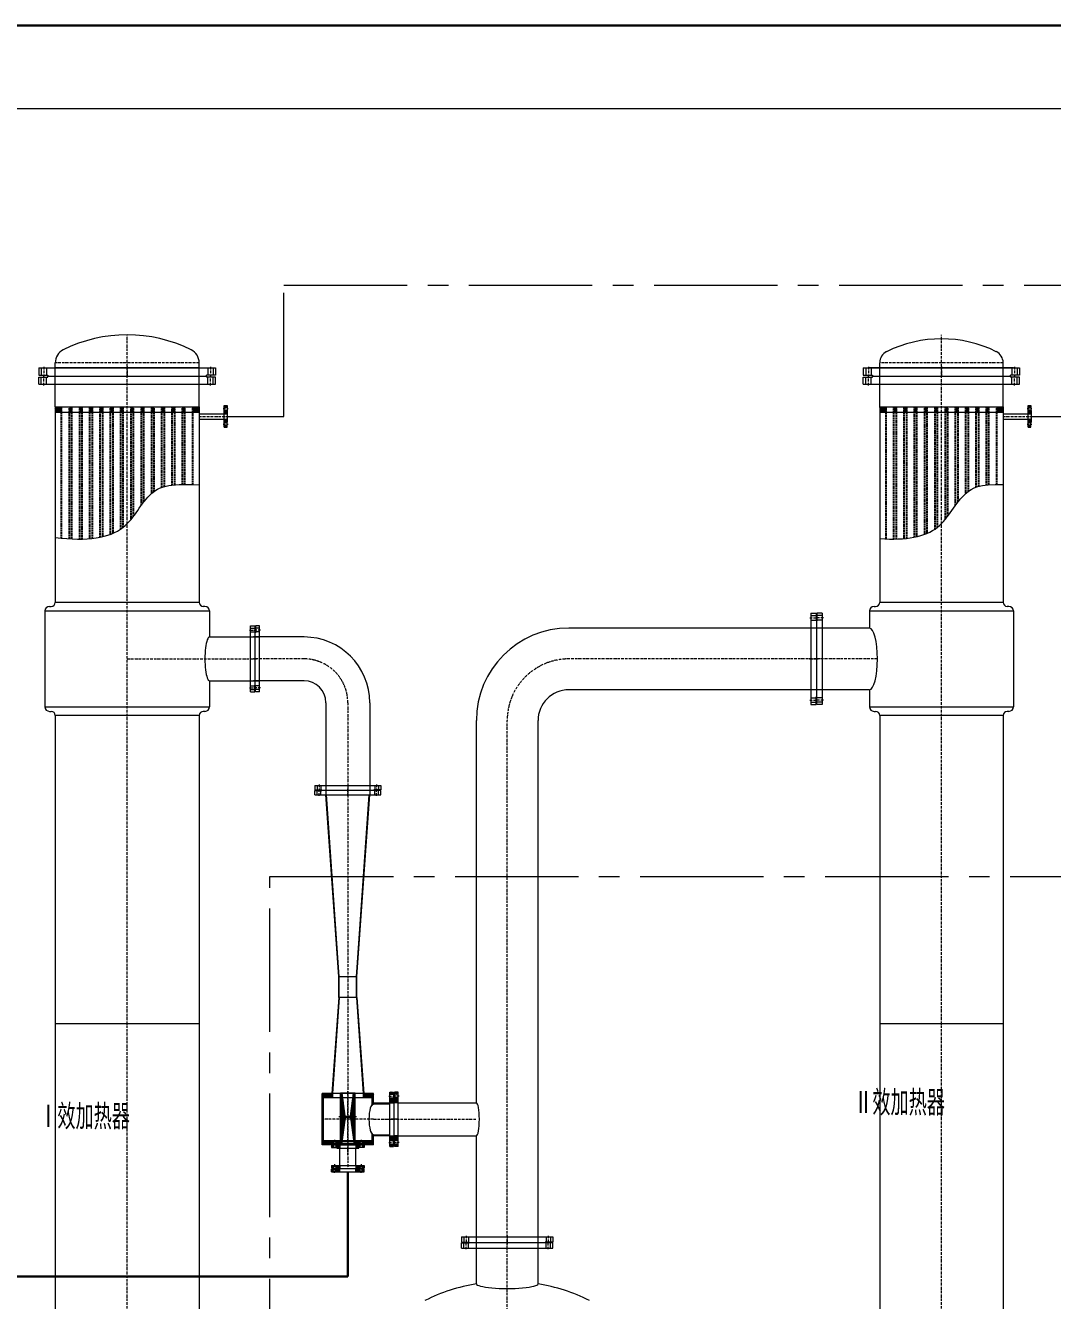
# Model space of a CAD drawing. Header units: millimetres. Extents: x 246160 to 561497, y -257273 to -154225.
# Drawn here: x 254089 to 259084, y -160424 to -154225 of the extents above; entities that cross this region are included whole.
import ezdxf

# ---------------------------------------------------------------- set-up
doc = ezdxf.new("R2010")
doc.units = ezdxf.units.MM
for name, pattern in [('ACAD_ISO02W100', [11, 8, -3]), ('ACAD_ISO10W100', [18.7, 12, -3, 0.7, -3]), ('ACAD_ISO12W100', [22.4, 12, -3, 0.7, -3, 0.7, -3]), ('CENTER2', [1.125, 0.75, -0.125, 0.125, -0.125])]:
    doc.linetypes.add(name, pattern=pattern)
for name, color, linetype, lineweight in [('中心线', 1, 'ACAD_ISO10W100', 18), ('二次蒸汽', 20, 'CENTER2', 15), ('冷却水管线', 4, 'Continuous', 15), ('双点划线', 3, 'ACAD_ISO12W100', 18), ('图层3', 4, 'ACAD_ISO02W100', 25), ('外围线', 5, 'Continuous', 5), ('标注', 7, 'Continuous', 18), ('细实线', 7, 'Continuous', 18), ('阀门仪表', 7, 'Continuous', 20)]:
    doc.layers.add(name, color=color, linetype=linetype, lineweight=lineweight)
doc.styles.get("Standard").update_dxf_attribs({"font": 'txt', "bigfont": 'gbcbig.shx'})

msp = doc.modelspace()

# ---------------------------------------------------------------- hatches: boundary and pattern name
at = {"layer": '双点划线'}
h = msp.add_hatch(dxfattribs=at)
h.set_pattern_fill('ANSI31', color=256, style=0)
h.set_pattern_definition([(45, (-14073.3768, -38434.4615), (-2.24506403, 2.24506403), [])])
h.paths.add_polyline_path([(254264.6, -162054.9), (254233.6, -162054.9), (254233.6, -162079.9), (254264.6, -162079.9)])
h.paths.add_polyline_path([(254302.6, -162079.9), (254314.6, -162079.9), (254314.6, -162054.9), (254302.6, -162054.9)])
h.paths.add_polyline_path([(254352.6, -162079.9), (254364.6, -162079.9), (254364.6, -162054.9), (254352.6, -162054.9)])
h.paths.add_polyline_path([(254414.6, -162054.9), (254402.6, -162054.9), (254402.6, -162079.9), (254414.6, -162079.9)])
h.paths.add_polyline_path([(254452.6, -162079.9), (254464.6, -162079.9), (254464.6, -162054.9), (254452.6, -162054.9)])
h.paths.add_polyline_path([(254514.6, -162054.9), (254502.6, -162054.9), (254502.6, -162079.9), (254514.6, -162079.9)])
h.paths.add_polyline_path([(254552.6, -162079.9), (254564.6, -162079.9), (254564.6, -162054.9), (254552.6, -162054.9)])
h.paths.add_polyline_path([(254614.6, -162054.9), (254602.6, -162054.9), (254602.6, -162079.9), (254614.6, -162079.9)])
h.paths.add_polyline_path([(254652.6, -162079.9), (254664.6, -162079.9), (254664.6, -162054.9), (254652.6, -162054.9)])
h.paths.add_polyline_path([(254714.6, -162054.9), (254702.6, -162054.9), (254702.6, -162079.9), (254714.6, -162079.9)])
h.paths.add_polyline_path([(254764.6, -162054.9), (254752.6, -162054.9), (254752.6, -162079.9), (254764.6, -162079.9)])
h.paths.add_polyline_path([(254814.6, -162054.9), (254802.6, -162054.9), (254802.6, -162079.9), (254814.6, -162079.9)])
h.paths.add_polyline_path([(254864.6, -162054.9), (254852.6, -162054.9), (254852.6, -162079.9), (254864.6, -162079.9)])
h.paths.add_polyline_path([(254902.6, -162079.9), (254933.6, -162079.9), (254933.6, -162054.9), (254902.6, -162054.9)])
h.paths.add_polyline_path([(254264.6, -156104.9), (254264.6, -156079.9), (254233.6, -156079.9), (254233.6, -156104.9)])
h.paths.add_polyline_path([(254314.6, -156079.9), (254302.6, -156079.9), (254302.6, -156104.9), (254314.6, -156104.9)])
h.paths.add_polyline_path([(254364.6, -156079.9), (254352.6, -156079.9), (254352.6, -156104.9), (254364.6, -156104.9)])
h.paths.add_polyline_path([(254402.6, -156104.9), (254414.6, -156104.9), (254414.6, -156079.9), (254402.6, -156079.9)])
h.paths.add_polyline_path([(254464.6, -156079.9), (254452.6, -156079.9), (254452.6, -156104.9), (254464.6, -156104.9)])
h.paths.add_polyline_path([(254502.6, -156104.9), (254514.6, -156104.9), (254514.6, -156079.9), (254502.6, -156079.9)])
h.paths.add_polyline_path([(254552.6, -156104.9), (254564.6, -156104.9), (254564.6, -156079.9), (254552.6, -156079.9)])
h.paths.add_polyline_path([(254614.6, -156079.9), (254602.6, -156079.9), (254602.6, -156104.9), (254614.6, -156104.9)])
h.paths.add_polyline_path([(254652.6, -156104.9), (254664.6, -156104.9), (254664.6, -156079.9), (254652.6, -156079.9)])
h.paths.add_polyline_path([(254714.6, -156079.9), (254702.6, -156079.9), (254702.6, -156104.9), (254714.6, -156104.9)])
h.paths.add_polyline_path([(254752.6, -156104.9), (254764.6, -156104.9), (254764.6, -156079.9), (254752.6, -156079.9)])
h.paths.add_polyline_path([(254802.6, -156104.9), (254814.6, -156104.9), (254814.6, -156079.9), (254802.6, -156079.9)])
h.paths.add_polyline_path([(254852.6, -156104.9), (254864.6, -156104.9), (254864.6, -156079.9), (254852.6, -156079.9)])
h.paths.add_polyline_path([(254902.6, -156104.9), (254933.6, -156104.9), (254933.6, -156079.9), (254902.6, -156079.9)])
h = msp.add_hatch(dxfattribs=at)
h.set_pattern_fill('ANSI31', color=256, style=0)
h.set_pattern_definition([(45, (-14988.9077, -38434.4615), (-2.24506403, 2.24506403), [])])
h.paths.add_polyline_path([(258275, -156079.9), (258244, -156079.9), (258244, -156104.9), (258275, -156104.9)])
h.paths.add_polyline_path([(258844, -156079.9), (258813, -156079.9), (258813, -156104.9), (258844, -156104.9)])
h.paths.add_polyline_path([(258275, -162054.9), (258263, -162054.9), (258263, -162079.9), (258275, -162079.9)])
h.paths.add_polyline_path([(258263, -162054.9), (258244, -162054.9), (258244, -162079.9), (258263, -162079.9)])
h.paths.add_polyline_path([(258844, -162054.9), (258813, -162054.9), (258813, -162079.9), (258844, -162079.9)])
h = msp.add_hatch(dxfattribs=at)
h.set_pattern_fill('ANSI31', color=256, style=0)
h.set_pattern_definition([(45, (-10113.046, -38434.4615), (-2.24506403, 2.24506403), [])])
h.paths.add_polyline_path([(258313, -162079.9), (258325, -162079.9), (258325, -162054.9), (258313, -162054.9)])
h.paths.add_polyline_path([(258375, -162054.9), (258363, -162054.9), (258363, -162079.9), (258375, -162079.9)])
h.paths.add_polyline_path([(258413, -162079.9), (258425, -162079.9), (258425, -162054.9), (258413, -162054.9)])
h.paths.add_polyline_path([(258475, -162054.9), (258463, -162054.9), (258463, -162079.9), (258475, -162079.9)])
h.paths.add_polyline_path([(258513, -162079.9), (258525, -162079.9), (258525, -162054.9), (258513, -162054.9)])
h.paths.add_polyline_path([(258575, -162054.9), (258563, -162054.9), (258563, -162079.9), (258575, -162079.9)])
h.paths.add_polyline_path([(258613, -162079.9), (258625, -162079.9), (258625, -162054.9), (258613, -162054.9)])
h.paths.add_polyline_path([(258675, -162054.9), (258663, -162054.9), (258663, -162079.9), (258675, -162079.9)])
h.paths.add_polyline_path([(258725, -162054.9), (258713, -162054.9), (258713, -162079.9), (258725, -162079.9)])
h.paths.add_polyline_path([(258775, -162054.9), (258763, -162054.9), (258763, -162079.9), (258775, -162079.9)])
h.paths.add_polyline_path([(258325, -156079.9), (258313, -156079.9), (258313, -156104.9), (258325, -156104.9)])
h.paths.add_polyline_path([(258363, -156104.9), (258375, -156104.9), (258375, -156079.9), (258363, -156079.9)])
h.paths.add_polyline_path([(258425, -156079.9), (258413, -156079.9), (258413, -156104.9), (258425, -156104.9)])
h.paths.add_polyline_path([(258463, -156104.9), (258475, -156104.9), (258475, -156079.9), (258463, -156079.9)])
h.paths.add_polyline_path([(258513, -156104.9), (258525, -156104.9), (258525, -156079.9), (258513, -156079.9)])
h.paths.add_polyline_path([(258575, -156079.9), (258563, -156079.9), (258563, -156104.9), (258575, -156104.9)])
h.paths.add_polyline_path([(258613, -156104.9), (258625, -156104.9), (258625, -156079.9), (258613, -156079.9)])
h.paths.add_polyline_path([(258675, -156079.9), (258663, -156079.9), (258663, -156104.9), (258675, -156104.9)])
h.paths.add_polyline_path([(258713, -156104.9), (258725, -156104.9), (258725, -156079.9), (258713, -156079.9)])
h.paths.add_polyline_path([(258763, -156104.9), (258775, -156104.9), (258775, -156079.9), (258763, -156079.9)])
at = {"layer": '标注'}
h = msp.add_hatch(dxfattribs=at)
h.set_pattern_fill('_USER', color=256, scale=3, angle=135, style=0, pattern_type=0)
h.set_pattern_definition([(135, (182100.7027, -257766.131), (-2.12132034, -2.12132034), [])])
edge = h.paths.add_edge_path()
edge.add_ellipse((255781.6, -159543.2), major_axis=(0, -75.5), ratio=0.294674, start_angle=344.35429, end_angle=360, ccw=False)
edge.add_line((255775.6, -159615.9), (255775.6, -159648.2))
edge.add_line((255775.6, -159648.2), (255781.6, -159648.2))
edge.add_line((255781.6, -159648.2), (255781.6, -159618.7))
h.paths.add_polyline_path([(255531.6, -159543.2), (255531.6, -159648.2), (255537.6, -159648.2), (255537.6, -159543.2)])
h.paths.add_polyline_path([(255531.6, -159438.2), (255531.6, -159543.2), (255537.6, -159543.2), (255537.6, -159438.2)])
h.paths.add_polyline_path([(255531.6, -159418.2), (255531.6, -159438.2), (255582.3, -159438.2), (255582.3, -159418.2)])
h.paths.add_polyline_path([(255730.8, -159418.2), (255730.8, -159438.2), (255781.6, -159438.2), (255781.6, -159418.2)])
edge = h.paths.add_edge_path()
edge.add_line((255775.6, -159438.2), (255775.6, -159470.5))
edge.add_ellipse((255781.6, -159543.2), major_axis=(0, -75.5), ratio=0.294674, start_angle=180, end_angle=195.64571, ccw=False)
edge.add_line((255781.6, -159467.7), (255781.6, -159438.2))
edge.add_line((255781.6, -159438.2), (255775.6, -159438.2))
h.paths.add_polyline_path([(255781.6, -159463.7), (255781.6, -159467.7), (255861.6, -159467.7), (255861.6, -159463.7)])
h.paths.add_polyline_path([(255781.6, -159618.7), (255781.6, -159622.7), (255861.6, -159622.7), (255861.6, -159618.7)])
h.paths.add_polyline_path([(255714.6, -159663.2), (255714.6, -159648.2), (255691.6, -159648.2), (255691.6, -159653.2), (255701.6, -159653.2), (255701.6, -159663.2)])
h.paths.add_polyline_path([(255728.6, -159648.2), (255728.6, -159663.2), (255736.6, -159663.2), (255736.6, -159668.2), (255781.6, -159668.2), (255781.6, -159648.2)])
h.paths.add_polyline_path([(255584.6, -159663.2), (255584.6, -159648.2), (255531.6, -159648.2), (255531.6, -159668.2), (255576.6, -159668.2), (255576.6, -159663.2)])
h.paths.add_polyline_path([(255598.6, -159648.2), (255598.6, -159663.2), (255611.6, -159663.2), (255611.6, -159653.2), (255621.6, -159653.2), (255621.6, -159648.2)])
h = msp.add_hatch(dxfattribs=at)
h.set_pattern_fill('_USER', color=4, scale=3, angle=135, style=0, pattern_type=0)
h.set_pattern_definition([(135, (182100.7027, -257336.1425), (-2.12132034, -2.12132034), [])])
h.paths.add_polyline_path([(255621.6, -159653.2), (255611.6, -159653.2), (255611.6, -159667.2), (255625.3, -159667.2), (255644.1, -159533.9), (255644.1, -159531.4), (255621.6, -159531.4)])
h.paths.add_polyline_path([(255629.3, -159416.4), (255621.6, -159416.4), (255621.6, -159531.4), (255644.1, -159531.4), (255644.1, -159528.9)])
h.paths.add_polyline_path([(255691.6, -159531.4), (255691.6, -159416.4), (255683.9, -159416.4), (255669.1, -159528.9), (255669.1, -159531.4)])
h.paths.add_polyline_path([(255687.8, -159667.2), (255701.6, -159667.2), (255701.6, -159653.2), (255691.6, -159653.2), (255691.6, -159531.4), (255669.1, -159531.4), (255669.1, -159533.9)])
at = {"layer": '标注', "linetype": 'Continuous'}
h = msp.add_hatch(dxfattribs=at)
h.set_pattern_fill('_USER', scale=3, angle=135, style=0, pattern_type=0)
h.set_pattern_definition([(135, (182110.782, -257766.131), (-2.12132034, -2.12132034), [])])
h.paths.add_polyline_path([(255861.6, -159675.7), (255879.6, -159675.7), (255879.6, -159664.7), (255861.6, -159664.7)])
h.paths.add_polyline_path([(255861.6, -159410.7), (255879.6, -159410.7), (255879.6, -159421.7), (255861.6, -159421.7)])
h.paths.add_polyline_path([(255861.6, -159623.7), (255881.6, -159623.7), (255881.6, -159642.7), (255879.6, -159642.7), (255879.6, -159646.7), (255861.6, -159646.7)])
h.paths.add_polyline_path([(255861.6, -159462.7), (255881.6, -159462.7), (255881.6, -159443.7), (255879.6, -159443.7), (255879.6, -159439.7), (255861.6, -159439.7)])
h = msp.add_hatch(dxfattribs=at)
h.set_pattern_fill('_USER', scale=3, angle=135, style=0, pattern_type=0)
h.set_pattern_definition([(45, (329652.341, -257766.131), (2.12132034, -2.12132034), [])])
h.paths.add_polyline_path([(255901.6, -159675.7), (255883.6, -159675.7), (255883.6, -159664.7), (255901.6, -159664.7)])
h.paths.add_polyline_path([(255901.6, -159410.7), (255883.6, -159410.7), (255883.6, -159421.7), (255901.6, -159421.7)])
h.paths.add_polyline_path([(255901.6, -159623.7), (255881.6, -159623.7), (255881.6, -159642.7), (255883.6, -159642.7), (255883.6, -159646.7), (255901.6, -159646.7)])
h.paths.add_polyline_path([(255901.6, -159462.7), (255881.6, -159462.7), (255881.6, -159443.7), (255883.6, -159443.7), (255883.6, -159439.7), (255901.6, -159439.7)])
h = msp.add_hatch(dxfattribs=at)
h.set_pattern_fill('_USER', scale=3, angle=45, style=0, pattern_type=0)
h.set_pattern_definition([(45, (157645.1174, -86127.337), (-2.12132034, 2.12132034), [])])
h.paths.add_polyline_path([(255576.6, -159667.2), (255576.6, -159681.2), (255584.6, -159681.2), (255584.6, -159667.2)])
h.paths.add_polyline_path([(255736.6, -159667.2), (255736.6, -159681.2), (255728.6, -159681.2), (255728.6, -159667.2)])
h.paths.add_polyline_path([(255617.6, -159667.2), (255617.6, -159683.2), (255602.6, -159683.2), (255602.6, -159681.2), (255598.6, -159681.2), (255598.6, -159667.2)])
h.paths.add_polyline_path([(255695.6, -159667.2), (255695.6, -159683.2), (255710.6, -159683.2), (255710.6, -159681.2), (255714.6, -159681.2), (255714.6, -159667.2)])
h = msp.add_hatch(dxfattribs=at)
h.set_pattern_fill('_USER', scale=3, angle=45, style=0, pattern_type=0)
h.set_pattern_definition([(45, (157673.2483, -86227.337), (-2.12132034, 2.12132034), [])])
h.paths.add_polyline_path([(255576.6, -159767.2), (255576.6, -159781.2), (255584.6, -159781.2), (255584.6, -159767.2)])
h.paths.add_polyline_path([(255736.6, -159767.2), (255736.6, -159781.2), (255728.6, -159781.2), (255728.6, -159767.2)])
h.paths.add_polyline_path([(255617.6, -159767.2), (255617.6, -159783.2), (255602.6, -159783.2), (255602.6, -159781.2), (255598.6, -159781.2), (255598.6, -159767.2)])
h.paths.add_polyline_path([(255695.6, -159767.2), (255695.6, -159783.2), (255710.6, -159783.2), (255710.6, -159781.2), (255714.6, -159781.2), (255714.6, -159767.2)])
h = msp.add_hatch(dxfattribs=at)
h.set_pattern_fill('_USER', scale=3, angle=45, style=0, pattern_type=0)
h.set_pattern_definition([(315, (157673.2483, -233339.0545), (-2.12132034, -2.12132034), [])])
h.paths.add_polyline_path([(255576.6, -159799.2), (255576.6, -159785.2), (255584.6, -159785.2), (255584.6, -159799.2)])
h.paths.add_polyline_path([(255736.6, -159799.2), (255736.6, -159785.2), (255728.6, -159785.2), (255728.6, -159799.2)])
h.paths.add_polyline_path([(255617.6, -159799.2), (255617.6, -159783.2), (255602.6, -159783.2), (255602.6, -159785.2), (255598.6, -159785.2), (255598.6, -159799.2)])
h.paths.add_polyline_path([(255695.6, -159799.2), (255695.6, -159783.2), (255710.6, -159783.2), (255710.6, -159785.2), (255714.6, -159785.2), (255714.6, -159799.2)])
at = {"layer": '细实线', "linetype": 'Continuous'}
h = msp.add_hatch(dxfattribs=at)
h.set_pattern_fill('_USER', scale=3, angle=135, style=0, pattern_type=0)
h.set_pattern_definition([(135, (131734.3883, -425317.3932), (-2.121320344, -2.121320344), [])])
h.paths.add_polyline_path([(255055, -156178.1), (255069, -156178.1), (255069, -156170.1), (255055, -156170.1)])
h.paths.add_polyline_path([(255055, -156073.1), (255069, -156073.1), (255069, -156081.1), (255055, -156081.1)])
h.paths.add_polyline_path([(255055, -156138.6), (255071, -156138.6), (255071, -156153.6), (255069, -156153.6), (255069, -156156.1), (255055, -156156.1)])
h.paths.add_polyline_path([(255055, -156112.6), (255071, -156112.6), (255071, -156097.6), (255069, -156097.6), (255069, -156095.1), (255055, -156095.1)])
h = msp.add_hatch(dxfattribs=at)
h.set_pattern_fill('_USER', scale=3, angle=135, style=0, pattern_type=0)
h.set_pattern_definition([(135, (135644.719, -425317.3932), (-2.121320344, -2.121320344), [])])
h.paths.add_polyline_path([(258965.3, -156178.1), (258979.3, -156178.1), (258979.3, -156170.1), (258965.3, -156170.1)])
h.paths.add_polyline_path([(258965.3, -156073.1), (258979.3, -156073.1), (258979.3, -156081.1), (258965.3, -156081.1)])
h.paths.add_polyline_path([(258965.3, -156138.6), (258981.3, -156138.6), (258981.3, -156153.6), (258979.3, -156153.6), (258979.3, -156156.1), (258965.3, -156156.1)])
h.paths.add_polyline_path([(258965.3, -156112.6), (258981.3, -156112.6), (258981.3, -156097.6), (258979.3, -156097.6), (258979.3, -156095.1), (258965.3, -156095.1)])

# ---------------------------------------------------------------- linework, layer by layer
at = {"layer": '中心线'}
for p, q in [((254583.6, -162932), (254583.6, -155729.3)), ((258544, -162932), (258544, -155729.3)), ((258232.8, -157304.9), (256731.8, -157304.9)), ((256431.8, -162679.9), (256431.8, -157604.9))]:
    msp.add_line(p, q, dxfattribs=at)
msp.add_arc((256731.8, -157604.9), 300, 90, 180, dxfattribs=at)
at = {"layer": '二次蒸汽', "ltscale": 800}
for p, q in [((255345.9, -156125.6), (255345.9, -155487.2)), ((255345.9, -155487.2), (261785, -155487.2)), ((255071, -156125.6), (255345.9, -156125.6)), ((258981.3, -156125.6), (261785, -156125.6)), ((255278.1, -161818.5), (255278.1, -158362.1)), ((255278.1, -158362.1), (261785, -158362.1))]:
    msp.add_line(p, q, dxfattribs=at)
at = {"layer": '冷却水管线', "lineweight": 30}
msp.add_line((268857, -154225.4), (246160.4, -154225.4), dxfattribs=at)
at = {"layer": '图层3'}
for p, q in [((254264.6, -156718.3), (254264.6, -156079.9)), ((254302.6, -156721), (254302.6, -156079.9)), ((254314.6, -156721.5), (254314.6, -156079.9)), ((254352.6, -156722.2), (254352.6, -156079.9)), ((254364.6, -156722), (254364.6, -156079.9)), ((254402.6, -156720), (254402.6, -156079.9)), ((254414.6, -156718.9), (254414.6, -156079.9)), ((254452.6, -156713.1), (254452.6, -156079.9)), ((254464.6, -156710.5), (254464.6, -156079.9)), ((254502.6, -156699), (254502.6, -156079.9)), ((254514.6, -156694.2), (254514.6, -156079.9)), ((254552.6, -156673.3), (254552.6, -156079.9)), ((254564.6, -156664.5), (254564.6, -156079.9)), ((254602.6, -156626.2), (254602.6, -156079.9)), ((254614.6, -156610.9), (254614.6, -156079.9)), ((254652.6, -156557.7), (254652.6, -156079.9)), ((254664.6, -156541.6), (254664.6, -156079.9)), ((254702.6, -156499.7), (254702.6, -156079.9)), ((254714.6, -156489.8), (254714.6, -156079.9)), ((254752.6, -156470), (254752.6, -156079.9)), ((254764.6, -156466.4), (254764.6, -156079.9)), ((254802.6, -156459.5), (254802.6, -156079.9)), ((254814.6, -156458.3), (254814.6, -156079.9)), ((254852.6, -156456.5), (254852.6, -156079.9)), ((254864.6, -156456.3), (254864.6, -156079.9)), ((254902.6, -156457), (254902.6, -156079.9)), ((258275, -156721.5), (258275, -156079.9)), ((258313, -156722.2), (258313, -156079.9)), ((258325, -156722), (258325, -156079.9)), ((258363, -156720), (258363, -156079.9)), ((258375, -156718.9), (258375, -156079.9)), ((258413, -156713.1), (258413, -156079.9)), ((258425, -156710.5), (258425, -156079.9)), ((258463, -156699), (258463, -156079.9)), ((258475, -156694.2), (258475, -156079.9)), ((258513, -156673.3), (258513, -156079.9)), ((258525, -156664.5), (258525, -156079.9)), ((258563, -156626.2), (258563, -156079.9)), ((258575, -156610.9), (258575, -156079.9)), ((258613, -156557.7), (258613, -156079.9)), ((258625, -156541.6), (258625, -156079.9)), ((258663, -156499.7), (258663, -156079.9)), ((258675, -156489.8), (258675, -156079.9)), ((258713, -156470), (258713, -156079.9)), ((258725, -156466.4), (258725, -156079.9)), ((258763, -156459.5), (258763, -156079.9)), ((258775, -156458.3), (258775, -156079.9)), ((258813, -156456.5), (258813, -156079.9))]:
    msp.add_line(p, q, dxfattribs=at)
at = {"layer": '外围线'}
msp.add_line((268452.7, -154629.9), (247606.8, -154629.9), dxfattribs=at)
at = {"layer": '标注'}
for p, q in [((254983.6, -157198.4), (255227.6, -157198.4)), ((255183.6, -157144.9), (255203.6, -157144.9)), ((255183.6, -157464.9), (255183.6, -157144.9)), ((255183.6, -157155.9), (255203.6, -157155.9)), ((255183.6, -157173.9), (255203.6, -157173.9)), ((255203.6, -157144.9), (255203.6, -157177.9)), ((255205.6, -157177.9), (255203.6, -157177.9)), ((255205.6, -157431.9), (255205.6, -157177.9)), ((255205.6, -157431.9), (255205.6, -157177.9)), ((255205.6, -157177.9), (255207.6, -157177.9)), ((255227.6, -157144.9), (255207.6, -157144.9)), ((255207.6, -157144.9), (255207.6, -157177.9)), ((255227.6, -157155.9), (255207.6, -157155.9)), ((255227.6, -157173.9), (255207.6, -157173.9)), ((255227.6, -157464.9), (255227.6, -157144.9)), ((254983.6, -157411.5), (255227.5, -157411.5)), ((255183.6, -157435.9), (255203.6, -157435.9)), ((255203.6, -157464.9), (255203.6, -157431.9)), ((255203.6, -157431.9), (255205.6, -157431.9)), ((255207.6, -157431.9), (255205.6, -157431.9)), ((255207.6, -157464.9), (255207.6, -157431.9)), ((255227.6, -157435.9), (255207.6, -157435.9)), ((255183.6, -157453.9), (255203.6, -157453.9)), ((255183.6, -157464.9), (255203.6, -157464.9)), ((255227.6, -157453.9), (255207.6, -157453.9)), ((255227.6, -157464.9), (255207.6, -157464.9)), ((255496.6, -157921.2), (255496.6, -157941.2)), ((255496.6, -157921.2), (255816.6, -157921.2)), ((255496.6, -157941.2), (255529.6, -157941.2)), ((255496.6, -157965.2), (255496.6, -157945.2)), ((255496.6, -157945.2), (255529.6, -157945.2)), ((255507.6, -157921.2), (255507.6, -157941.2)), ((255507.6, -157965.2), (255507.6, -157945.2)), ((255525.6, -157921.2), (255525.6, -157941.2)), ((255525.6, -157965.2), (255525.6, -157945.2)), ((255529.6, -157941.2), (255529.6, -157943.2)), ((255529.6, -157943.2), (255783.6, -157943.2)), ((255529.6, -157945.2), (255529.6, -157943.2)), ((255529.6, -157943.2), (255783.6, -157943.2)), ((255550.1, -157921), (255550.1, -157965)), ((255763.1, -157921.2), (255763.1, -157965.2)), ((255783.6, -157943.2), (255783.6, -157941.2)), ((255816.6, -157941.2), (255783.6, -157941.2)), ((255783.6, -157943.2), (255783.6, -157945.2)), ((255816.6, -157945.2), (255783.6, -157945.2)), ((255787.6, -157921.2), (255787.6, -157941.2)), ((255787.6, -157965.2), (255787.6, -157945.2)), ((255805.6, -157921.2), (255805.6, -157941.2)), ((255805.6, -157965.2), (255805.6, -157945.2)), ((255816.6, -157921.2), (255816.6, -157941.2)), ((255816.6, -157965.2), (255816.6, -157945.2)), ((255496.6, -157965.2), (255816.6, -157965.2)), ((255612.1, -158850.4), (255550.1, -157965)), ((255615.1, -158850.4), (255553.1, -157964.8)), ((255698.1, -158850.4), (255760.1, -157965)), ((255701.1, -158850.4), (255763.1, -157965.2)), ((255701.1, -158850.4), (255612.1, -158850.4)), ((255612.1, -158950.4), (255612.1, -158850.4)), ((255615.1, -158950.4), (255615.1, -158850.4)), ((255698.1, -158950.4), (255698.1, -158850.4)), ((255701.1, -158950.4), (255701.1, -158850.4)), ((255612.1, -158950.4), (255579.3, -159418.2)), ((255615.1, -158950.4), (255582.3, -159418.2)), ((255701.1, -158950.4), (255612.1, -158950.4)), ((255698.1, -158950.4), (255730.8, -159418.2)), ((255701.1, -158950.4), (255733.8, -159418.2)), ((255781.6, -159418.2), (255531.6, -159418.2)), ((255531.6, -159668.2), (255531.6, -159418.2)), ((255582.3, -159418.2), (255582.3, -159438.2)), ((255621.6, -159653.2), (255621.6, -159416.4)), ((255691.6, -159416.4), (255621.6, -159416.4)), ((255644.1, -159528.9), (255629.3, -159416.4)), ((255669.1, -159528.9), (255683.9, -159416.4)), ((255691.6, -159653.2), (255691.6, -159416.4)), ((255730.8, -159418.2), (255730.8, -159438.2)), ((255781.6, -159467.7), (255781.6, -159418.2)), ((255861.6, -159410.7), (255879.6, -159410.7)), ((255861.6, -159675.7), (255861.6, -159410.7)), ((255861.6, -159421.7), (255879.6, -159421.7)), ((255879.6, -159410.7), (255879.6, -159443.7)), ((255901.6, -159410.7), (255883.6, -159410.7)), ((255883.6, -159410.7), (255883.6, -159443.7)), ((255901.6, -159421.7), (255883.6, -159421.7)), ((255901.6, -159675.7), (255901.6, -159410.7)), ((255781.6, -159438.2), (255531.6, -159438.2)), ((255537.6, -159648.2), (255537.6, -159438.2)), ((255775.6, -159470.5), (255775.6, -159438.2)), ((255781.6, -159463.7), (255861.6, -159463.7)), ((255781.6, -159467.7), (255861.6, -159467.7)), ((255861.6, -159439.7), (255879.6, -159439.7)), ((255861.6, -159462.7), (255881.6, -159462.7)), ((255881.6, -159443.7), (255879.6, -159443.7)), ((255881.6, -159443.7), (255883.6, -159443.7)), ((255881.6, -159642.7), (255881.6, -159443.7)), ((255901.6, -159462.7), (255881.6, -159462.7)), ((255901.6, -159439.7), (255883.6, -159439.7)), ((255644.1, -159533.9), (255625.3, -159667.2)), ((255644.1, -159533.9), (255644.1, -159528.9)), ((255644.1, -159528.9), (255669.1, -159528.9)), ((255669.1, -159533.9), (255644.1, -159533.9)), ((255669.1, -159528.9), (255669.1, -159533.9)), ((255669.1, -159533.9), (255687.8, -159667.2)), ((255775.6, -159648.2), (255775.6, -159615.9)), ((255781.6, -159668.2), (255781.6, -159618.7)), ((255781.6, -159618.7), (255861.6, -159618.7)), ((255781.6, -159622.7), (255861.6, -159622.7)), ((255781.6, -159648.2), (255531.6, -159648.2)), ((255781.6, -159668.2), (255531.6, -159668.2)), ((255736.6, -159663.2), (255576.6, -159663.2)), ((255576.6, -159668.2), (255576.6, -159663.2)), ((255576.6, -159667.2), (255576.6, -159681.2)), ((255576.6, -159667.2), (255736.6, -159667.2)), ((255576.6, -159681.2), (255602.6, -159681.2)), ((255584.6, -159648.2), (255584.6, -159663.2)), ((255584.6, -159667.2), (255584.6, -159681.2)), ((255598.6, -159648.2), (255598.6, -159663.2)), ((255598.6, -159667.2), (255598.6, -159681.2)), ((255602.6, -159681.2), (255602.6, -159683.2)), ((255602.6, -159683.2), (255710.6, -159683.2)), ((255701.6, -159653.2), (255611.6, -159653.2)), ((255611.6, -159663.2), (255611.6, -159653.2)), ((255611.6, -159667.2), (255611.6, -159653.2)), ((255621.6, -159653.2), (255611.6, -159653.2)), ((255701.6, -159667.2), (255611.6, -159667.2)), ((255617.6, -159667.2), (255617.6, -159683.2)), ((255617.6, -159767.2), (255617.6, -159683.2)), ((255621.6, -159648.2), (255621.6, -159653.2)), ((255686.4, -159653.2), (255626.7, -159653.2)), ((255691.6, -159648.2), (255691.6, -159653.2)), ((255701.6, -159653.2), (255691.6, -159653.2)), ((255695.6, -159667.2), (255695.6, -159683.2)), ((255695.6, -159767.2), (255695.6, -159683.2)), ((255701.6, -159663.2), (255701.6, -159653.2)), ((255701.6, -159667.2), (255701.6, -159653.2)), ((255710.6, -159683.2), (255710.6, -159681.2)), ((255736.6, -159681.2), (255710.6, -159681.2)), ((255714.6, -159648.2), (255714.6, -159663.2)), ((255714.6, -159667.2), (255714.6, -159681.2)), ((255728.6, -159648.2), (255728.6, -159663.2)), ((255728.6, -159667.2), (255728.6, -159681.2)), ((255736.6, -159668.2), (255736.6, -159663.2)), ((255736.6, -159667.2), (255736.6, -159681.2)), ((255861.6, -159623.7), (255881.6, -159623.7)), ((255861.6, -159646.7), (255879.6, -159646.7)), ((255861.6, -159664.7), (255879.6, -159664.7)), ((255861.6, -159675.7), (255879.6, -159675.7)), ((255879.6, -159675.7), (255879.6, -159642.7)), ((255879.6, -159642.7), (255881.6, -159642.7)), ((255901.6, -159623.7), (255881.6, -159623.7)), ((255883.6, -159642.7), (255881.6, -159642.7)), ((255883.6, -159675.7), (255883.6, -159642.7)), ((255901.6, -159646.7), (255883.6, -159646.7)), ((255901.6, -159664.7), (255883.6, -159664.7)), ((255901.6, -159675.7), (255883.6, -159675.7)), ((255576.6, -159767.2), (255576.6, -159781.2)), ((255576.6, -159767.2), (255736.6, -159767.2)), ((255576.6, -159781.2), (255602.6, -159781.2)), ((255576.6, -159799.2), (255576.6, -159785.2)), ((255576.6, -159785.2), (255602.6, -159785.2)), ((255576.6, -159799.2), (255736.6, -159799.2)), ((255584.6, -159767.2), (255584.6, -159781.2)), ((255584.6, -159799.2), (255584.6, -159785.2)), ((255598.6, -159767.2), (255598.6, -159781.2)), ((255598.6, -159799.2), (255598.6, -159785.2)), ((255602.6, -159781.2), (255602.6, -159783.2)), ((255602.6, -159783.2), (255710.6, -159783.2)), ((255602.6, -159785.2), (255602.6, -159783.2)), ((255602.6, -159783.2), (255710.6, -159783.2)), ((255617.6, -159767.2), (255617.6, -159783.2)), ((255617.6, -159799.2), (255617.6, -159783.2)), ((255695.6, -159767.2), (255695.6, -159783.2)), ((255695.6, -159799.2), (255695.6, -159783.2)), ((255710.6, -159783.2), (255710.6, -159781.2)), ((255736.6, -159781.2), (255710.6, -159781.2)), ((255710.6, -159783.2), (255710.6, -159785.2)), ((255736.6, -159785.2), (255710.6, -159785.2)), ((255714.6, -159767.2), (255714.6, -159781.2)), ((255714.6, -159799.2), (255714.6, -159785.2)), ((255728.6, -159767.2), (255728.6, -159781.2)), ((255728.6, -159799.2), (255728.6, -159785.2)), ((255736.6, -159767.2), (255736.6, -159781.2)), ((255736.6, -159799.2), (255736.6, -159785.2))]:
    msp.add_line(p, q, dxfattribs=at)
at = {"layer": '标注', "color": 1, "linetype": 'ACAD_ISO10W100'}
for p, q in [((255178.6, -157164.9), (255208.6, -157164.9)), ((255232.6, -157164.9), (255202.6, -157164.9)), ((254583.6, -157304.9), (255213.6, -157304.9)), ((255443.6, -157304.9), (255197.6, -157304.9)), ((255178.6, -157444.9), (255208.6, -157444.9)), ((255232.6, -157444.9), (255202.6, -157444.9)), ((255656.6, -157517.9), (255656.6, -159782.8)), ((255516.6, -157916.2), (255516.6, -157946.2)), ((255516.6, -157970.2), (255516.6, -157940.2)), ((255656.6, -157915.2), (255656.6, -157951.2)), ((255656.6, -157971.2), (255656.6, -157935.2)), ((255796.6, -157916.2), (255796.6, -157946.2)), ((255796.6, -157970.2), (255796.6, -157940.2)), ((255656.6, -159689.7), (255656.6, -159406.2)), ((255856.6, -159430.7), (255884.6, -159430.7)), ((255906.6, -159430.7), (255878.6, -159430.7)), ((255781.6, -159543.2), (255531.6, -159543.2)), ((255699.5, -159531.4), (255613.6, -159531.4)), ((255781.6, -159543.2), (256281.8, -159543.2)), ((255845.5, -159543.2), (255879.5, -159543.2)), ((255897.5, -159543.2), (255863.5, -159543.2)), ((255591.6, -159643.2), (255591.6, -159667.2)), ((255591.6, -159658.2), (255591.6, -159682.2)), ((255656.6, -159657.2), (255656.6, -159687.2)), ((255656.6, -159673.9), (255656.6, -159703.9)), ((255721.6, -159643.2), (255721.6, -159667.2)), ((255721.6, -159658.2), (255721.6, -159682.2)), ((255856.6, -159655.7), (255884.6, -159655.7)), ((255906.6, -159655.7), (255878.6, -159655.7)), ((255656.6, -159717.9), (255656.6, -159687.9)), ((255591.6, -159762.2), (255591.6, -159786.2)), ((255591.6, -159804.2), (255591.6, -159780.2)), ((255721.6, -159762.2), (255721.6, -159786.2)), ((255721.6, -159804.2), (255721.6, -159780.2))]:
    msp.add_line(p, q, dxfattribs=at)
msp.add_arc((255443.6, -157517.9), 213, 0, 90, dxfattribs=at)
at = {"layer": '标注'}
msp.add_ellipse((255781.6, -159543.2), major_axis=(0, -75.5), ratio=0.294674, start_param=3.141593, end_param=6.283185, dxfattribs=at)
at = {"layer": '细实线'}
for p, q in [((254153.6, -155889.9), (254153.6, -155924.9)), ((254153.6, -155889.9), (255013.6, -155889.9)), ((254165.6, -155889.9), (254165.6, -155924.9)), ((254191.6, -155889.9), (254191.6, -155924.9)), ((254233.6, -155889.9), (254233.6, -155864.9)), ((254233.6, -156079.9), (254233.6, -155879.9)), ((254933.6, -155889.9), (254233.6, -155889.9)), ((254233.6, -155929.9), (254233.6, -155889.9)), ((254933.6, -155889.9), (254933.6, -155864.9)), ((254933.6, -156079.9), (254933.6, -155879.9)), ((254933.6, -155929.9), (254933.6, -155889.9)), ((254975.6, -155889.9), (254975.6, -155924.9)), ((255001.6, -155889.9), (255001.6, -155924.9)), ((255013.6, -155889.9), (255013.6, -155924.9)), ((258164, -155889.9), (258164, -155924.9)), ((258164, -155889.9), (258924, -155889.9)), ((258176, -155889.9), (258176, -155924.9)), ((258894, -155889.9), (258194, -155889.9)), ((258202, -155889.9), (258202, -155924.9)), ((258244, -155889.9), (258244, -155864.9)), ((258244, -156079.9), (258244, -155889.9)), ((258244, -155929.9), (258244, -155889.9)), ((258844, -155889.9), (258244, -155889.9)), ((258844, -155889.9), (258844, -155864.9)), ((258844, -156079.9), (258844, -155889.9)), ((258844, -155929.9), (258844, -155889.9)), ((258886, -155889.9), (258886, -155924.9)), ((258912, -155889.9), (258912, -155924.9)), ((258924, -155889.9), (258924, -155924.9)), ((254153.6, -155924.9), (254197.6, -155924.9)), ((254153.6, -155969.9), (254153.6, -155934.9)), ((254153.6, -155934.9), (254197.6, -155934.9)), ((254165.6, -155969.9), (254165.6, -155934.9)), ((254191.6, -155969.9), (254191.6, -155934.9)), ((254197.6, -155924.9), (254197.6, -155929.9)), ((254197.6, -155929.9), (254969.6, -155929.9)), ((254197.6, -155934.9), (254197.6, -155929.9)), ((254197.6, -155929.9), (254969.6, -155929.9)), ((254233.6, -155929.9), (254933.6, -155929.9)), ((254969.6, -155929.9), (254969.6, -155924.9)), ((255013.6, -155924.9), (254969.6, -155924.9)), ((254969.6, -155929.9), (254969.6, -155934.9)), ((255013.6, -155934.9), (254969.6, -155934.9)), ((254975.6, -155969.9), (254975.6, -155934.9)), ((255001.6, -155969.9), (255001.6, -155934.9)), ((255013.6, -155969.9), (255013.6, -155934.9)), ((258164, -155924.9), (258208, -155924.9)), ((258164, -155969.9), (258164, -155934.9)), ((258164, -155934.9), (258208, -155934.9)), ((258176, -155969.9), (258176, -155934.9)), ((258202, -155969.9), (258202, -155934.9)), ((258208, -155924.9), (258208, -155929.9)), ((258208, -155929.9), (258880, -155929.9)), ((258208, -155929.9), (258880, -155929.9)), ((258208, -155934.9), (258208, -155929.9)), ((258208, -155929.9), (258880, -155929.9)), ((258880, -155929.9), (258880, -155924.9)), ((258924, -155924.9), (258880, -155924.9)), ((258880, -155929.9), (258880, -155934.9)), ((258924, -155934.9), (258880, -155934.9)), ((258886, -155969.9), (258886, -155934.9)), ((258912, -155969.9), (258912, -155934.9)), ((258924, -155969.9), (258924, -155934.9)), ((254153.6, -155969.9), (255013.6, -155969.9)), ((258164, -155969.9), (258924, -155969.9)), ((254233.6, -156079.9), (254933.6, -156079.9)), ((254233.6, -156079.9), (254233.6, -157029.9)), ((254933.6, -156079.9), (254933.6, -157029.9)), ((255055, -156073.1), (255069, -156073.1)), ((255055, -156178.1), (255055, -156073.1)), ((255055, -156081.1), (255069, -156081.1)), ((255069, -156073.1), (255069, -156097.6)), ((258244, -156079.9), (258844, -156079.9)), ((258244, -156079.9), (258244, -157029.9)), ((258844, -156079.9), (258844, -157029.9)), ((258965.3, -156073.1), (258979.3, -156073.1)), ((258965.3, -156178.1), (258965.3, -156073.1)), ((258965.3, -156081.1), (258979.3, -156081.1)), ((258979.3, -156073.1), (258979.3, -156097.6)), ((254233.6, -156104.9), (254933.6, -156104.9)), ((254933.6, -156112.6), (255071, -156112.6)), ((254933.6, -156138.6), (255071, -156138.6)), ((255055, -156095.1), (255069, -156095.1)), ((255071, -156097.6), (255069, -156097.6)), ((255071, -156153.6), (255071, -156097.6)), ((258244, -156104.9), (258844, -156104.9)), ((258844, -156112.6), (258981.3, -156112.6)), ((258844, -156138.6), (258981.3, -156138.6)), ((258965.3, -156095.1), (258979.3, -156095.1)), ((258981.3, -156097.6), (258979.3, -156097.6)), ((258981.3, -156153.6), (258981.3, -156097.6)), ((255055, -156156.1), (255069, -156156.1)), ((255055, -156170.1), (255069, -156170.1)), ((255055, -156178.1), (255069, -156178.1)), ((255069, -156178.1), (255069, -156153.6)), ((255069, -156153.6), (255071, -156153.6)), ((258965.3, -156156.1), (258979.3, -156156.1)), ((258965.3, -156170.1), (258979.3, -156170.1)), ((258965.3, -156178.1), (258979.3, -156178.1)), ((258979.3, -156178.1), (258979.3, -156153.6)), ((258979.3, -156153.6), (258981.3, -156153.6)), ((254183.6, -157071.9), (254183.6, -157537.9)), ((254183.6, -157071.9), (254983.6, -157071.9)), ((254205.6, -157049.9), (254213.6, -157049.9)), ((254933.6, -157029.9), (254233.6, -157029.9)), ((254961.6, -157049.9), (254953.6, -157049.9)), ((254983.6, -157071.9), (254983.6, -157198.4)), ((258194, -157071.9), (258194, -157154.9)), ((258194, -157071.9), (258894, -157071.9)), ((258216, -157049.9), (258224, -157049.9)), ((258844, -157029.9), (258244, -157029.9)), ((258872, -157049.9), (258864, -157049.9)), ((258894, -157071.9), (258894, -157537.9)), ((257908.5, -157082.4), (257934.5, -157082.4)), ((257908.5, -157082.4), (257908.5, -157527.4)), ((257908.5, -157093.9), (257934.5, -157093.9)), ((257908.5, -157115.9), (257934.5, -157115.9)), ((257934.5, -157082.4), (257934.5, -157119.9)), ((257934.5, -157119.9), (257936.5, -157119.9)), ((257938.5, -157119.9), (257936.5, -157119.9)), ((257936.5, -157119.9), (257936.5, -157489.9)), ((257936.5, -157119.9), (257936.5, -157489.9)), ((257964.5, -157082.4), (257938.5, -157082.4)), ((257938.5, -157082.4), (257938.5, -157119.9)), ((257964.5, -157093.9), (257938.5, -157093.9)), ((257964.5, -157115.9), (257938.5, -157115.9)), ((257964.5, -157082.4), (257964.5, -157527.4)), ((255443.6, -157198.4), (255197.6, -157198.4)), ((258194, -157154.9), (256731.8, -157154.9)), ((254983.6, -157411.5), (254983.6, -157537.9)), ((255443.6, -157411.4), (255197.6, -157411.4)), ((258194, -157454.9), (256731.8, -157454.9)), ((257908.5, -157493.9), (257934.5, -157493.9)), ((257936.5, -157489.9), (257934.5, -157489.9)), ((257934.5, -157527.4), (257934.5, -157489.9)), ((257936.5, -157489.9), (257938.5, -157489.9)), ((257938.5, -157527.4), (257938.5, -157489.9)), ((257964.5, -157493.9), (257938.5, -157493.9)), ((258194, -157454.9), (258194, -157537.9)), ((254183.6, -157537.9), (254983.6, -157537.9)), ((254205.6, -157559.9), (254213.6, -157559.9)), ((254961.6, -157559.9), (254953.6, -157559.9)), ((255550.1, -157517.9), (255550.1, -157921.2)), ((255763.1, -157517.9), (255763.1, -157921.2)), ((257908.5, -157515.9), (257934.5, -157515.9)), ((257908.5, -157527.4), (257934.5, -157527.4)), ((257964.5, -157515.9), (257938.5, -157515.9)), ((257964.5, -157527.4), (257938.5, -157527.4)), ((258194, -157537.9), (258894, -157537.9)), ((258216, -157559.9), (258224, -157559.9)), ((258872, -157559.9), (258864, -157559.9)), ((254233.6, -157579.9), (254233.6, -162079.9)), ((254933.6, -157579.9), (254233.6, -157579.9)), ((254933.6, -157579.9), (254933.6, -162079.9)), ((256281.8, -159462.7), (256281.8, -157604.9)), ((256581.8, -160343.1), (256581.8, -157604.9)), ((258244, -157579.9), (258244, -162079.9)), ((258844, -157579.9), (258244, -157579.9)), ((258844, -157579.9), (258844, -162079.9)), ((254933.6, -159079.9), (254233.6, -159079.9)), ((258844, -159079.9), (258244, -159079.9)), ((255901.6, -159462.7), (256281.8, -159462.7)), ((255901.6, -159623.7), (256281.8, -159623.7)), ((256281.8, -160343.1), (256281.8, -159623.7)), ((256209.3, -160114.4), (256209.3, -160140.4)), ((256209.3, -160114.4), (256654.3, -160114.4)), ((256220.8, -160114.4), (256220.8, -160140.4)), ((256242.8, -160114.4), (256242.8, -160140.4)), ((256620.8, -160114.4), (256620.8, -160140.4)), ((256642.8, -160114.4), (256642.8, -160140.4)), ((256654.3, -160114.4), (256654.3, -160140.4)), ((256209.3, -160140.4), (256246.8, -160140.4)), ((256209.3, -160170.4), (256209.3, -160144.4)), ((256209.3, -160144.4), (256246.8, -160144.4)), ((256209.3, -160170.4), (256654.3, -160170.4)), ((256220.8, -160170.4), (256220.8, -160144.4)), ((256242.8, -160170.4), (256242.8, -160144.4)), ((256246.8, -160140.4), (256246.8, -160142.4)), ((256246.8, -160142.4), (256616.8, -160142.4)), ((256246.8, -160144.4), (256246.8, -160142.4)), ((256246.8, -160142.4), (256616.8, -160142.4)), ((256616.8, -160142.4), (256616.8, -160140.4)), ((256654.3, -160140.4), (256616.8, -160140.4)), ((256616.8, -160142.4), (256616.8, -160144.4)), ((256654.3, -160144.4), (256616.8, -160144.4)), ((256620.8, -160170.4), (256620.8, -160144.4)), ((256642.8, -160170.4), (256642.8, -160144.4)), ((256654.3, -160170.4), (256654.3, -160144.4))]:
    msp.add_line(p, q, dxfattribs=at)
at = {"layer": '细实线', "color": 1, "linetype": 'ACAD_ISO10W100'}
for p, q in [((254178.6, -155884.9), (254178.6, -155929.9)), ((254933.6, -155864.9), (254233.6, -155864.9)), ((254583.6, -155883.9), (254583.6, -155934.9)), ((254988.6, -155884.9), (254988.6, -155929.9)), ((258189, -155884.9), (258189, -155929.9)), ((258844, -155864.9), (258244, -155864.9)), ((258544, -155883.9), (258544, -155934.9)), ((258899, -155884.9), (258899, -155929.9)), ((254178.6, -155974.9), (254178.6, -155929.9)), ((254583.6, -155975.9), (254583.6, -155924.9)), ((254988.6, -155974.9), (254988.6, -155929.9)), ((258189, -155974.9), (258189, -155929.9)), ((258544, -155975.9), (258544, -155924.9)), ((258899, -155974.9), (258899, -155929.9)), ((255050, -156088.1), (255074, -156088.1)), ((258960.3, -156088.1), (258984.3, -156088.1)), ((254933.6, -156125.6), (255079, -156125.6)), ((258844, -156125.6), (258989.3, -156125.6)), ((255050, -156163.1), (255074, -156163.1)), ((258960.3, -156163.1), (258984.3, -156163.1)), ((257903.5, -157104.9), (257939.5, -157104.9)), ((257969.5, -157104.9), (257933.5, -157104.9)), ((257902.5, -157304.9), (257944.5, -157304.9)), ((257970.5, -157304.9), (257928.5, -157304.9)), ((257903.5, -157504.9), (257939.5, -157504.9)), ((257969.5, -157504.9), (257933.5, -157504.9)), ((256231.8, -160109.4), (256231.8, -160145.4)), ((256431.8, -160108.4), (256431.8, -160150.4)), ((256631.8, -160109.4), (256631.8, -160145.4)), ((256231.8, -160175.4), (256231.8, -160139.4)), ((256431.8, -160176.4), (256431.8, -160134.4)), ((256631.8, -160175.4), (256631.8, -160139.4))]:
    msp.add_line(p, q, dxfattribs=at)
at = {"layer": '细实线', "color": 1, "lineweight": 30}
for p in [(255656.6, -159799.2), (251278, -160307.1)]:
    msp.add_line(p, (255656.6, -160307.1), dxfattribs=at)
at = {"layer": '细实线'}
for centre, radius, start, end in [((254583.6, -156429.3), 700, 63.6122, 116.3878), ((258544, -156348.7), 600, 63.6122, 116.3878), ((254303.6, -155864.9), 70, 116.3878, 180), ((254863.6, -155864.9), 70, 0, 63.6122), ((258304, -155864.9), 60, 116.3878, 180), ((258784, -155864.9), 60, 0, 63.6122), ((254205.6, -157071.9), 22, 90, 180), ((254213.6, -157029.9), 20, 270, 0), ((254953.6, -157029.9), 20, 180, 270), ((254961.6, -157071.9), 22, 0, 90), ((258216, -157071.9), 22, 90, 180), ((258224, -157029.9), 20, 270, 0), ((258864, -157029.9), 20, 180, 270), ((258872, -157071.9), 22, 0, 90), ((255443.6, -157517.9), 319.5, 0, 90), ((256731.8, -157604.9), 450, 90, 180), ((255443.6, -157517.9), 106.5, 0, 90), ((256731.8, -157604.9), 150, 90, 180), ((254205.6, -157537.9), 22, 180, 270), ((254213.6, -157579.9), 20, 0, 90), ((254953.6, -157579.9), 20, 90, 180), ((254961.6, -157537.9), 22, 270, 0), ((258216, -157537.9), 22, 180, 270), ((258224, -157579.9), 20, 0, 90), ((258864, -157579.9), 20, 90, 180), ((258872, -157537.9), 22, 270, 0), ((256431.8, -161230.5), 900, 99.59407, 116.3878), ((256431.8, -161230.5), 900, 63.6122, 80.40593)]:
    msp.add_arc(centre, radius, start, end, dxfattribs=at)
for centre, major_axis, ratio, start_param, end_param in [((254983.6, -157304.9), (0, 106.5), 0.206802, 0, 3.141593), ((258194, -157304.9), (0, 150), 0.258917, 3.141593, 6.283185), ((256281.8, -159543.2), (0, 80.5), 0.183111, 3.141593, 6.283185), ((256431.8, -160343.1), (-150, 0), 0.153043, 0, 3.141593)]:
    msp.add_ellipse(centre, major_axis=major_axis, ratio=ratio, start_param=start_param, end_param=end_param, dxfattribs=at)
for points, knots in [([(254233.6, -156715.2), (254390.1, -156732.7), (254587.1, -156706), (254666.4, -156503.1), (254778.6, -156449.6), (254933.6, -156458.4)], [58.244238, 58.244238, 58.244238, 58.244238, 279.493916, 466.507908, 580.245145, 580.245145, 580.245145, 580.245145]), ([(258244, -156719.8), (258373.5, -156729), (258551.2, -156696.5), (258624.7, -156508.3), (258729.1, -156454.5), (258844, -156456.5)], [82.66422, 82.66422, 82.66422, 82.66422, 279.493916, 466.507908, 566.929255, 566.929255, 566.929255, 566.929255])]:
    msp.add_open_spline(points, degree=3, knots=knots, dxfattribs=at)

# ---------------------------------------------------------------- texts
at = {"layer": '阀门仪表'}
for s, p in [('Ⅱ效加热器', (258119.9, -159525)), ('Ⅰ效加热器', (254155.8, -159592.3))]:
    msp.add_text(s, height=122.56, dxfattribs=at).set_placement(p)

doc.saveas('drawing.dxf')
